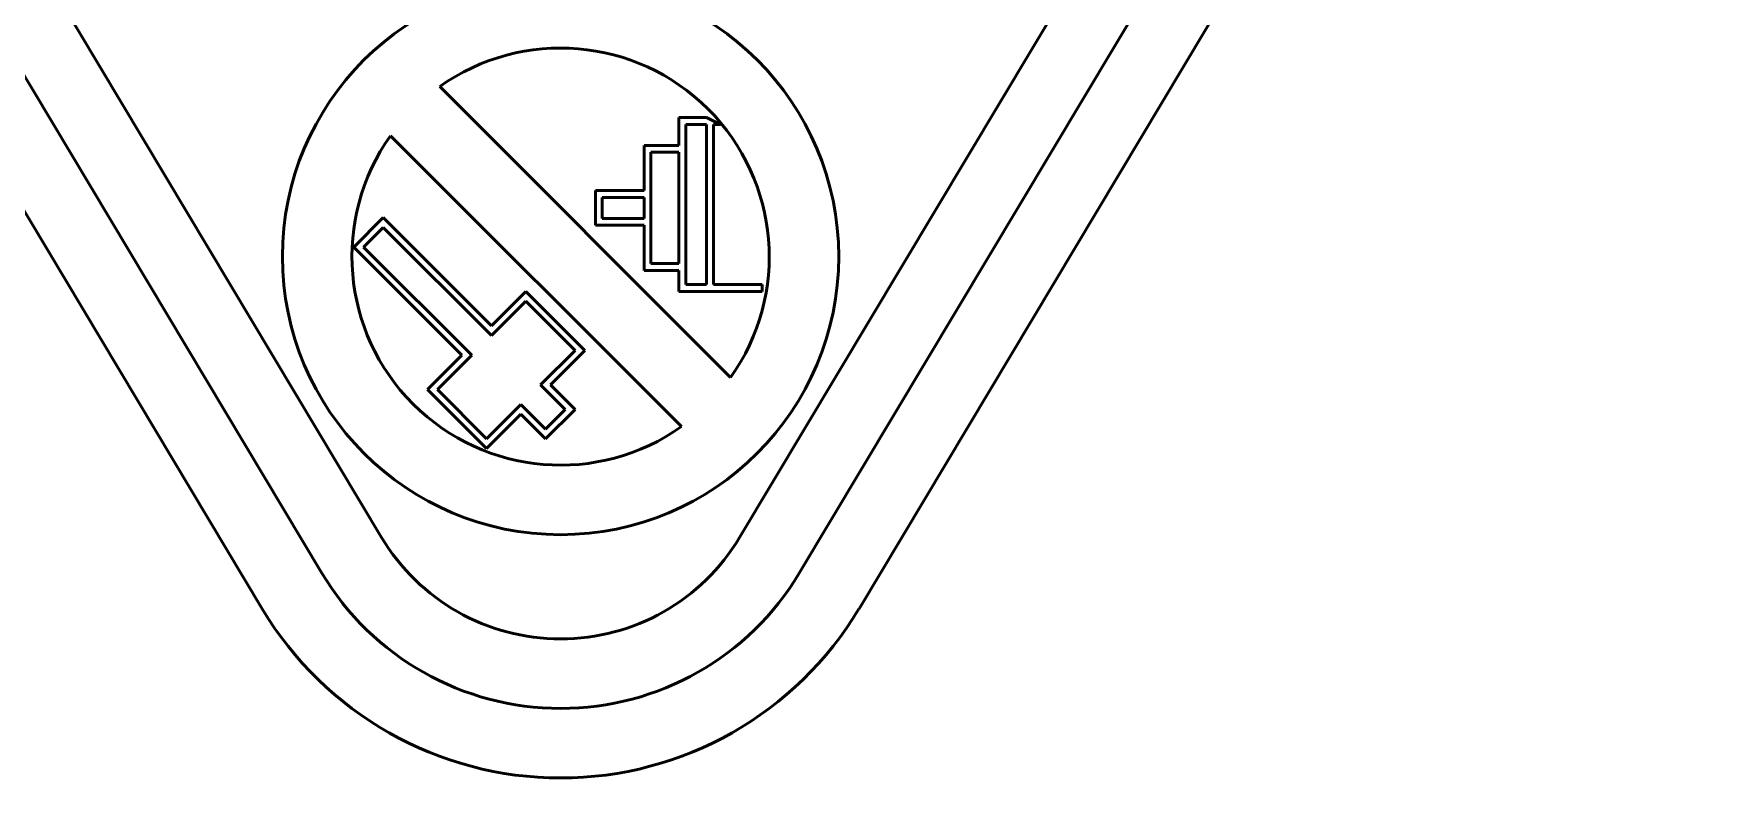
# Model space of a CAD drawing. Header units: millimetres. Extents: x 845401 to 948039, y 511594 to 550263.
# Drawn here: x 914092.44 to 914111.71, y 544566.95 to 544575.78 of the extents above; entities that cross this region are included whole.
import ezdxf

# ---------------------------------------------------------------- set-up
doc = ezdxf.new("R2010")
doc.units = ezdxf.units.MM
doc.layers.add('可见 (ISO)', color=7, linetype='Continuous', lineweight=50)

# ---------------------------------------------------------------- blocks, each defined once
blk = doc.blocks.new('A$C2A4E01FC')
at = {"layer": '可见 (ISO)', "color": 251}
for p, q in [((1739.756, 545.119), (1731.491, 558.935)), ((1752.14, 558.935), (1743.875, 545.119)), ((1729.756, 558.719), (1738.382, 544.297)), ((1745.248, 544.297), (1753.875, 558.719)), ((1739.069, 544.708), (1730.804, 558.524)), ((1752.826, 558.524), (1744.561, 544.708)), ((1743.771, 546.96), (1740.425, 550.307)), ((1743.175, 549.631), (1743.175, 549.951)), ((1743.175, 549.951), (1743.495, 549.951)), ((1743.255, 548.031), (1743.255, 549.871)), ((1743.255, 549.871), (1743.495, 549.871)), ((1743.495, 549.951), (1743.655, 549.871)), ((1743.495, 549.871), (1743.495, 548.031)), ((1743.655, 549.871), (1743.575, 549.871)), ((1743.575, 549.871), (1743.575, 548.031)), ((1739.859, 549.741), (1743.206, 546.395)), ((1742.775, 549.111), (1742.775, 549.631)), ((1742.775, 549.631), (1743.175, 549.631)), ((1742.855, 548.271), (1742.855, 549.551)), ((1742.855, 549.551), (1743.175, 549.551)), ((1743.175, 549.551), (1743.175, 548.271)), ((1742.215, 548.711), (1742.215, 549.111)), ((1742.215, 549.111), (1742.775, 549.111)), ((1742.295, 548.791), (1742.295, 549.031)), ((1742.295, 549.031), (1742.775, 549.031)), ((1742.775, 549.031), (1742.775, 548.791)), ((1739.435, 548.46), (1739.775, 548.799)), ((1739.548, 548.46), (1739.775, 548.686)), ((1739.775, 548.799), (1741.019, 547.555)), ((1739.775, 548.686), (1741.019, 547.442)), ((1742.775, 548.711), (1742.215, 548.711)), ((1742.775, 548.791), (1742.295, 548.791)), ((1742.775, 548.191), (1742.775, 548.711)), ((1740.68, 547.216), (1739.435, 548.46)), ((1740.793, 547.216), (1739.548, 548.46)), ((1743.175, 548.271), (1742.855, 548.271)), ((1743.175, 548.191), (1742.775, 548.191)), ((1743.175, 547.951), (1743.175, 548.191)), ((1741.019, 547.555), (1741.415, 547.951)), ((1741.415, 547.951), (1742.094, 547.272)), ((1744.135, 547.951), (1743.175, 547.951)), ((1743.255, 548.031), (1743.495, 548.031)), ((1743.575, 548.031), (1744.135, 548.031)), ((1744.135, 548.031), (1744.135, 547.951)), ((1741.019, 547.442), (1741.415, 547.838)), ((1741.981, 547.272), (1741.415, 547.838)), ((1741.585, 546.876), (1741.981, 547.272)), ((1742.094, 547.272), (1741.698, 546.876)), ((1740.284, 546.82), (1740.68, 547.216)), ((1740.793, 547.216), (1740.397, 546.82)), ((1740.963, 546.141), (1740.284, 546.82)), ((1740.397, 546.82), (1740.963, 546.254)), ((1741.868, 546.593), (1741.585, 546.876)), ((1741.698, 546.876), (1741.981, 546.593)), ((1740.963, 546.254), (1741.359, 546.65)), ((1741.359, 546.537), (1740.963, 546.141)), ((1741.359, 546.65), (1741.641, 546.367)), ((1741.641, 546.254), (1741.359, 546.537)), ((1741.981, 546.593), (1741.641, 546.254)), ((1741.641, 546.367), (1741.868, 546.593))]:
    blk.add_line(p, q, dxfattribs=at)
for centre, radius in [((1742.3, 551.351), 28), ((1742.3, 551.351), 19.758), ((1741.815, 548.351), 3.2)]:
    blk.add_circle(centre, radius, dxfattribs=at)
for centre, radius, start, end in [((1741.815, 548.351), 2.4, 324.5941, 125.4059), ((1741.815, 548.351), 2.4, 144.5941, 305.4059), ((1741.815, 546.351), 2.4, 210.888, 329.112), ((1741.815, 546.351), 3.2, 210.888, 329.112), ((1741.815, 546.351), 4, 210.888, 329.112)]:
    blk.add_arc(centre, radius, start, end, dxfattribs=at)

msp = doc.modelspace()

# ---------------------------------------------------------------- block references
msp.add_blockref('A$C2A4E01FC', (912356.693, 544024.865))

doc.saveas('drawing.dxf')
